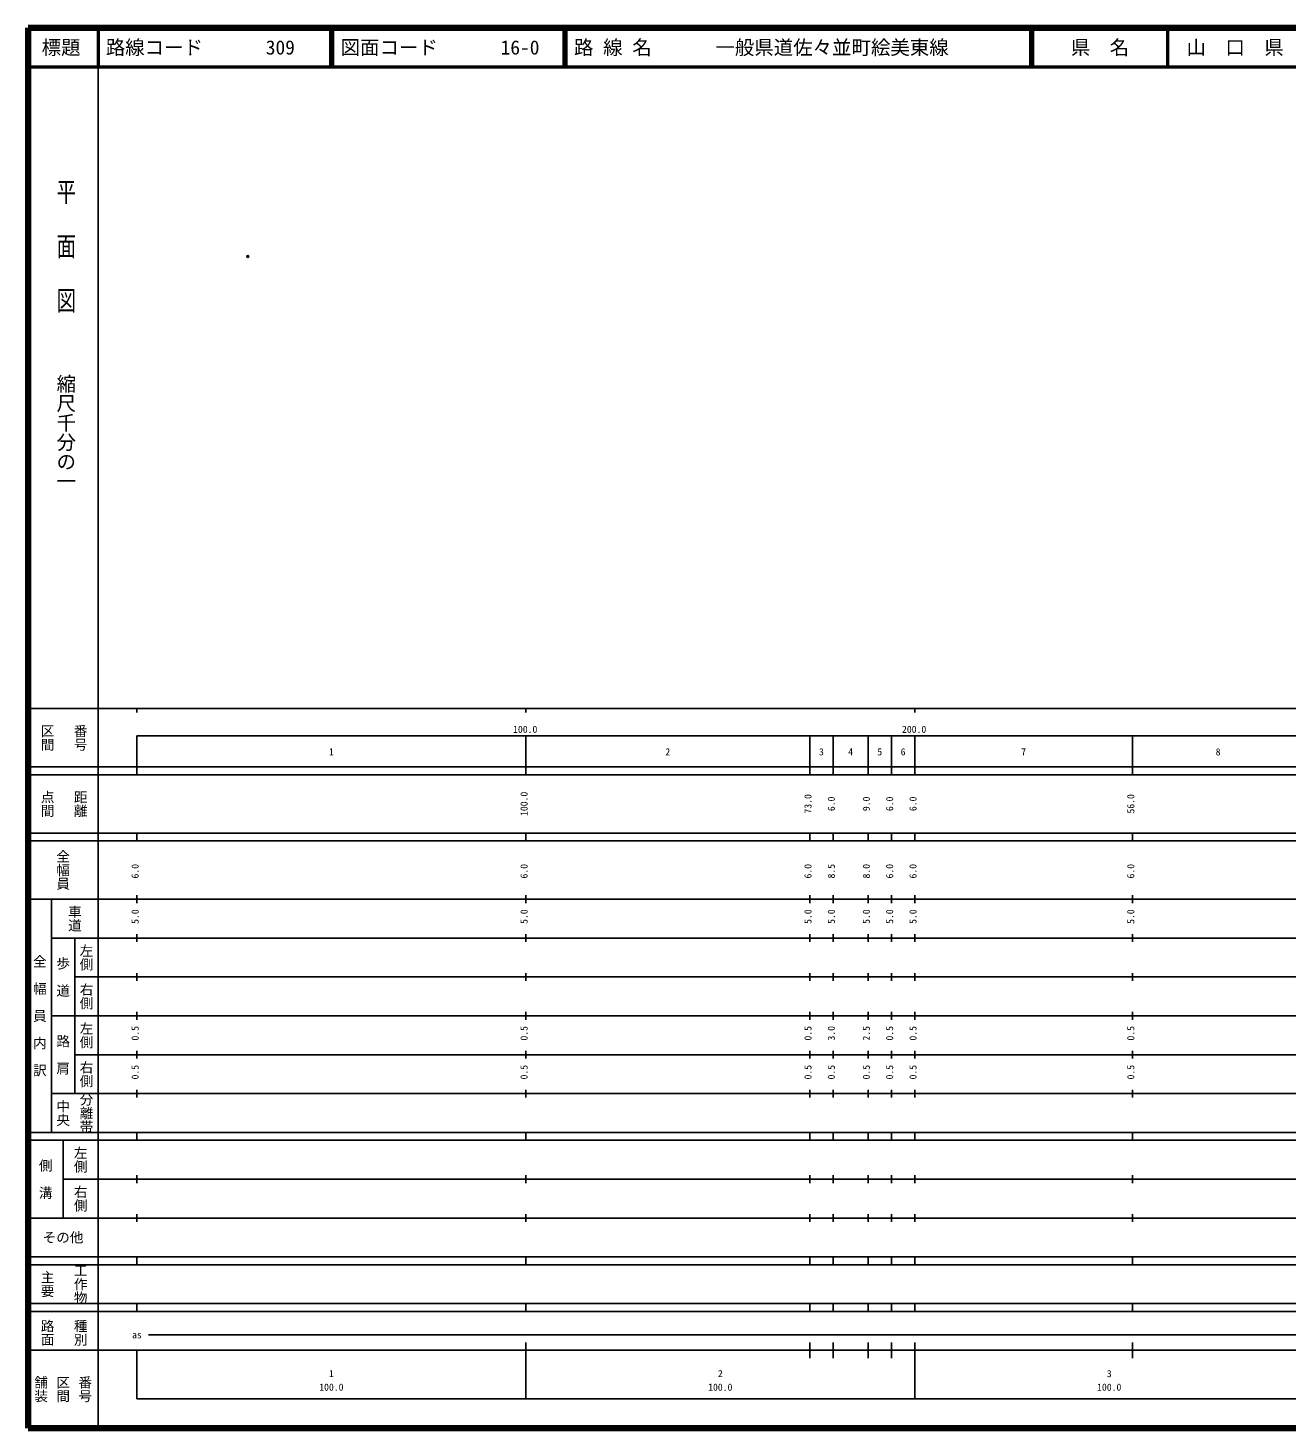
# Model space of a CAD drawing. Units: millimetres on the paper. Extents: x 40 to 680, y 20 to 380.
# Drawn here: x 40 to 363.7, y 20 to 380 of the extents above; entities that cross this region are included whole.
import ezdxf
from ezdxf.enums import TextEntityAlignment as Align

# ---------------------------------------------------------------- set-up
doc = ezdxf.new("R2010")
doc.units = ezdxf.units.MM
doc.header["$PDMODE"] = 32
doc.header["$PDSIZE"] = 0.5
doc.layers.add('M-OTRS', color=6, linetype='Continuous')
doc.layers.add('M-TTL-TXT', color=7, linetype='Continuous')
for name, color, linetype, lineweight in [('M-TTL', 2, 'Continuous', 140), ('M-TTL-BAND', 7, 'Continuous', 25), ('M-TTL-LINE', 7, 'Continuous', 50)]:
    doc.layers.add(name, color=color, linetype=linetype, lineweight=lineweight)
doc.styles.add('@ＭＳ ゴシック', font='')
doc.styles.add('ＭＳ ゴシック', font='')
doc.styles.get('@ＭＳ ゴシック').set_extended_font_data('@MS Gothic')
doc.styles.get('ＭＳ ゴシック').set_extended_font_data('MS Gothic')

msp = doc.modelspace()

# ---------------------------------------------------------------- linework, layer by layer
at = {"layer": 'M-OTRS'}
msp.add_point((96.502, 321.214), dxfattribs=at)
at = {"layer": 'M-TTL'}
for p, q in [((40, 380), (40, 20)), ((680, 380), (40, 380)), ((40, 20), (680, 20))]:
    msp.add_line(p, q, dxfattribs=at)
at = {"layer": 'M-TTL-BAND'}
for p, q in [((58, 370), (58, 20)), ((40, 205), (579, 205)), ((68, 205), (68, 204)), ((168, 205), (168, 204)), ((268, 205), (268, 204)), ((68, 198), (579, 198)), ((68, 198), (68, 188)), ((168, 188), (168, 198)), ((241, 188), (241, 198)), ((247, 188), (247, 198)), ((256, 188), (256, 198)), ((262, 188), (262, 198)), ((268, 188), (268, 198)), ((324, 188), (324, 198)), ((40, 190), (579, 190)), ((40, 188), (579, 188)), ((40, 173), (579, 173)), ((68, 171), (68, 173)), ((168, 171), (168, 173)), ((241, 171), (241, 173)), ((247, 171), (247, 173)), ((256, 171), (256, 173)), ((262, 171), (262, 173)), ((268, 171), (268, 173)), ((324, 171), (324, 173)), ((40, 171), (579, 171)), ((40, 156), (579, 156)), ((46, 96), (46, 156)), ((68, 155), (68, 157)), ((168, 155), (168, 157)), ((241, 155), (241, 157)), ((247, 155), (247, 157)), ((256, 155), (256, 157)), ((262, 155), (262, 157)), ((268, 155), (268, 157)), ((324, 155), (324, 157)), ((46, 146), (579, 146)), ((52, 146), (52, 106)), ((68, 145), (68, 147)), ((168, 145), (168, 147)), ((241, 145), (241, 147)), ((247, 145), (247, 147)), ((256, 145), (256, 147)), ((262, 145), (262, 147)), ((268, 145), (268, 147)), ((324, 145), (324, 147)), ((68, 135), (68, 137)), ((168, 135), (168, 137)), ((241, 135), (241, 137)), ((247, 135), (247, 137)), ((256, 135), (256, 137)), ((262, 135), (262, 137)), ((268, 135), (268, 137)), ((324, 135), (324, 137)), ((52, 136), (579, 136)), ((46, 126), (579, 126)), ((68, 125), (68, 127)), ((168, 125), (168, 127)), ((241, 125), (241, 127)), ((247, 125), (247, 127)), ((256, 125), (256, 127)), ((262, 125), (262, 127)), ((268, 125), (268, 127)), ((324, 125), (324, 127)), ((52, 116), (579, 116)), ((68, 115), (68, 117)), ((168, 115), (168, 117)), ((241, 115), (241, 117)), ((247, 115), (247, 117)), ((256, 115), (256, 117)), ((262, 115), (262, 117)), ((268, 115), (268, 117)), ((324, 115), (324, 117)), ((46, 106), (579, 106)), ((68, 105), (68, 107)), ((168, 105), (168, 107)), ((241, 105), (241, 107)), ((247, 105), (247, 107)), ((256, 105), (256, 107)), ((262, 105), (262, 107)), ((268, 105), (268, 107)), ((324, 105), (324, 107)), ((40, 96), (579, 96)), ((40, 94), (579, 94)), ((49, 94), (49, 74)), ((68, 94), (68, 96)), ((168, 94), (168, 96)), ((241, 94), (241, 96)), ((247, 94), (247, 96)), ((256, 94), (256, 96)), ((262, 94), (262, 96)), ((268, 94), (268, 96)), ((324, 94), (324, 96)), ((49, 84), (579, 84)), ((68, 83), (68, 85)), ((168, 83), (168, 85)), ((241, 83), (241, 85)), ((247, 83), (247, 85)), ((256, 83), (256, 85)), ((262, 83), (262, 85)), ((268, 83), (268, 85)), ((324, 83), (324, 85)), ((40, 74), (579, 74)), ((68, 73), (68, 75)), ((168, 73), (168, 75)), ((241, 73), (241, 75)), ((247, 73), (247, 75)), ((256, 73), (256, 75)), ((262, 73), (262, 75)), ((268, 73), (268, 75)), ((324, 73), (324, 75)), ((40, 64), (579, 64)), ((40, 62), (579, 62)), ((68, 62), (68, 64)), ((168, 62), (168, 64)), ((241, 62), (241, 64)), ((247, 62), (247, 64)), ((256, 62), (256, 64)), ((262, 62), (262, 64)), ((268, 62), (268, 64)), ((324, 62), (324, 64)), ((40, 52), (579, 52)), ((68, 50), (68, 52)), ((168, 50), (168, 52)), ((241, 50), (241, 52)), ((247, 50), (247, 52)), ((256, 50), (256, 52)), ((262, 50), (262, 52)), ((268, 50), (268, 52)), ((324, 50), (324, 52)), ((40, 50), (579, 50)), ((71, 44), (565, 44)), ((40, 40), (579, 40)), ((68, 40), (68, 27.5)), ((168, 27.5), (168, 42)), ((241, 38), (241, 42)), ((247, 38), (247, 42)), ((256, 38), (256, 42)), ((262, 38), (262, 42)), ((268, 27.5), (268, 42)), ((324, 38), (324, 42)), ((68, 27.5), (579, 27.5))]:
    msp.add_line(p, q, dxfattribs=at)
at = {"layer": 'M-TTL-LINE'}
for p, q in [((58, 380), (58, 370)), ((117.75, 380), (117.75, 370)), ((118.25, 380), (118.25, 370)), ((177.75, 380), (177.75, 370)), ((178.25, 380), (178.25, 370)), ((297.75, 380), (297.75, 370)), ((298.25, 380), (298.25, 370)), ((333, 380), (333, 370)), ((40, 370), (680, 370))]:
    msp.add_line(p, q, dxfattribs=at)

# ---------------------------------------------------------------- texts
at = {"layer": 'M-TTL-BAND', "style": '@ＭＳ ゴシック', "width": 1.4}
msp.add_text('平  面  図', height=3.666, rotation=270, dxfattribs=at).set_placement((49.777, 306.475), align=Align.MIDDLE_RIGHT)
at = {"layer": 'M-TTL-BAND', "style": '@ＭＳ ゴシック'}
msp.add_text('縮尺千分の一', height=3.666, rotation=270, dxfattribs=at).set_placement((49.777, 261.03), align=Align.MIDDLE_RIGHT)
for s, p in [('区間', (45, 197.5)), ('番号', (53.5, 197.5)), ('点間', (45, 180.5)), ('距離', (53.5, 180.5)), ('全幅員', (49, 163.5)), ('車道', (52, 151)), ('左側', (55, 141)), ('全\u3000幅\u3000員\u3000内\u3000訳', (43, 126)), ('歩\u3000道', (49, 136)), ('右側', (55, 131)), ('左側', (55, 121)), ('路\u3000肩', (49, 116)), ('右側', (55, 111)), ('分離帯', (55, 101)), ('中央', (49, 101)), ('左側', (53.5, 89)), ('側\u3000溝', (44.5, 84)), ('右側', (53.5, 79)), ('工作物', (53.5, 57)), ('主要', (45, 57)), ('路面', (45, 44.5)), ('種別', (53.5, 44.5)), ('舗装', (43.333, 30)), ('区間', (49, 30)), ('番号', (54.667, 30))]:
    msp.add_text(s, height=2.566, rotation=270, dxfattribs=at).set_placement(p, align=Align.MIDDLE_CENTER)
at = {"layer": 'M-TTL-BAND', "style": 'ＭＳ ゴシック'}
for s, p in [('100.0', (167.844, 198.195)), ('200.0', (267.844, 198.195)), ('1', (118, 192.405)), ('2', (204.5, 192.405)), ('3', (244, 192.405)), ('4', (251.5, 192.405)), ('5', (259, 192.405)), ('6', (265, 192.405)), ('7', (296, 192.405)), ('8', (346, 192.405)), ('as', (68, 42.5)), ('1', (118, 32.523)), ('2', (218, 32.523)), ('3', (318, 32.523)), ('100.0', (118, 29.033)), ('100.0', (218, 29.033)), ('100.0', (318, 29.033))]:
    msp.add_text(s, height=1.833, dxfattribs=at).set_placement(p, align=Align.BOTTOM_CENTER)
for s, p in [('100.0', (169, 180.5)), ('73.0', (242, 180.5)), ('6.0', (248, 180.5)), ('9.0', (257, 180.5)), ('6.0', (263, 180.5)), ('6.0', (269, 180.5)), ('56.0', (325, 180.5)), ('6.0', (69, 163.174)), ('6.0', (169, 163.174)), ('6.0', (242, 163.174)), ('8.5', (248, 163.174)), ('8.0', (257, 163.174)), ('6.0', (263, 163.174)), ('6.0', (269, 163.174)), ('6.0', (325, 163.174)), ('5.0', (69, 151.5)), ('5.0', (169, 151.5)), ('5.0', (242, 151.5)), ('5.0', (248, 151.5)), ('5.0', (257, 151.5)), ('5.0', (263, 151.5)), ('5.0', (269, 151.5)), ('5.0', (325, 151.5)), ('0.5', (69, 121.5)), ('0.5', (169, 121.5)), ('0.5', (242, 121.5)), ('3.0', (248, 121.5)), ('2.5', (257, 121.5)), ('0.5', (263, 121.5)), ('0.5', (269, 121.5)), ('0.5', (325, 121.5)), ('0.5', (69, 111.5)), ('0.5', (169, 111.5)), ('0.5', (242, 111.5)), ('0.5', (248, 111.5)), ('0.5', (257, 111.5)), ('0.5', (263, 111.5)), ('0.5', (269, 111.5)), ('0.5', (325, 111.5))]:
    msp.add_text(s, height=1.833, rotation=90, dxfattribs=at).set_placement(p, align=Align.BOTTOM_CENTER)
msp.add_text('その他', height=2.566, dxfattribs=at).set_placement((49, 69), align=Align.MIDDLE_CENTER)
at = {"layer": 'M-TTL-TXT', "style": 'ＭＳ ゴシック'}
for s, p in [('標題', (48.5, 375)), ('県\u3000名', (315.625, 375)), ('山\u3000口\u3000県', (350.375, 375))]:
    msp.add_text(s, height=3.666, dxfattribs=at).set_placement(p, align=Align.MIDDLE_CENTER)
for s, p in [('路線コード', (60, 375)), ('309', (101.142, 375)), ('図面コード', (120.38, 375)), ('16-0', (161.521, 375)), ('路 線 名', (180.38, 375)), ('一般県道佐々並町絵美東線', (216.734, 375))]:
    msp.add_text(s, height=3.666, dxfattribs=at).set_placement(p, align=Align.MIDDLE_LEFT)

doc.saveas('drawing.dxf')
